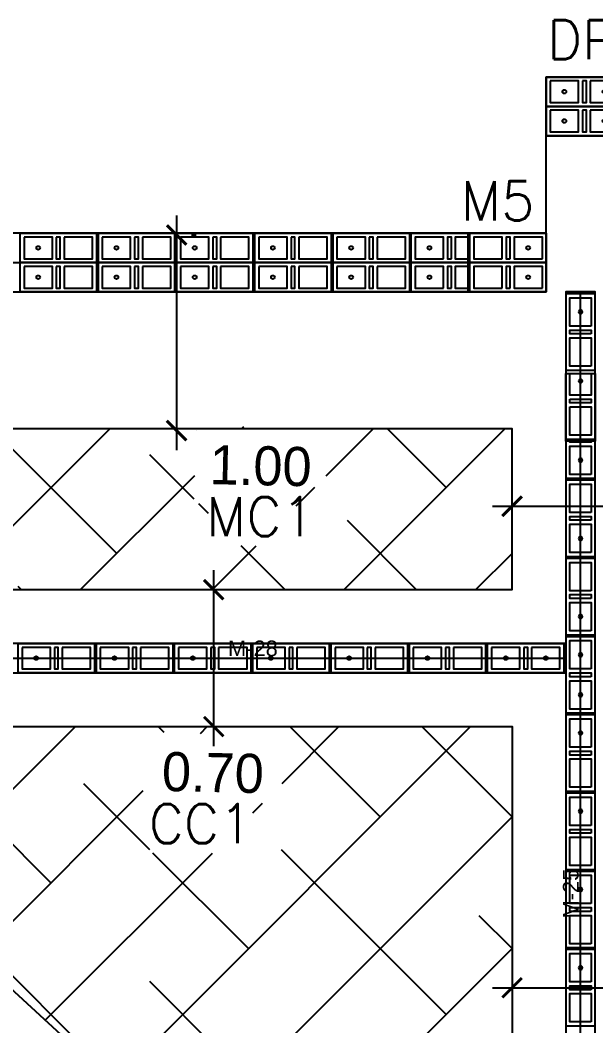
# Model space of a CAD drawing. Header units: metres. Extents: x -33.7 to 12.8, y -17.6 to 9.1.
# Drawn here: x -14.3 to -11.36, y 3.98 to 9.13 of the extents above; entities that cross this region are included whole.
import ezdxf
from ezdxf.enums import TextEntityAlignment as Align
from ezdxf.xclip import XClip

# ---------------------------------------------------------------- set-up
doc = ezdxf.new("R2010")
doc.units = ezdxf.units.M
doc.header["$XCLIPFRAME"] = 2
for name, color, linetype in [('00', 8, 'Continuous'), ('COTAS', 1, 'Continuous'), ('CUANT-MURO CONTENCION-MURO MC1 BLOCK 0.30', 1, 'Continuous'), ('CUANT-MUROS-BLOCK 0.15 CARGA', 5, 'Continuous'), ('S-cotas 001', 1, 'Continuous')]:
    doc.layers.add(name, color=color, linetype=linetype)
doc.styles.add('ROMANS', font='romans')
doc.styles.add('ROTULOS', font='GOTHIC.TTF')
doc.styles.get("Standard").update_dxf_attribs({"font": 'arial.ttf'})
doc.dimstyles.new('DIM_100_2', dxfattribs={"dimtxt": 0.2, "dimasz": 0.1, "dimexe": 0.1, "dimexo": 0.1, "dimgap": 0.15, "dimtad": 1, "dimtxsty": 'ROTULOS', "dimblk": 'ARCHTICK', "dimcen": 0.1, "dimdle": 0.1, "dimclrd": 256, "dimclre": 256, "dimclrt": 1, "dimaunit": 1, "dimadec": 3, "dimazin": 3, "dimtfac": 1, "dimtix": 1, "dimtmove": 2, "dimatfit": 0, "dimldrblk": 'FLECHA', "dimfxl": 0.25, "dimtvp": 1, "dimlwd": -1, "dimlwe": -1})

# ---------------------------------------------------------------- blocks, each defined once
blk = doc.blocks.new('*U186')
for points in [[(-0.075, 0.4), (0.075, 0.4), (0.075, 0.01), (-0.075, 0.01)], [(0.055, 0.38), (-0.055, 0.38), (-0.055, 0.235), (0.055, 0.235)], [(0.055, 0.215), (-0.055, 0.215), (-0.055, 0.195), (0.055, 0.195)], [(0.055, 0.175), (-0.055, 0.175), (-0.055, 0.03), (0.055, 0.03)]]:
    blk.add_lwpolyline(points, close=True)
at = {"color": 251}
blk.add_lwpolyline([(-0.075, 0), (0.075, 0)], dxfattribs=at)
at = {"color": 3}
blk.add_circle((0, 0.3075), 0.00953, dxfattribs=at)
blk = doc.blocks.new('*U187')
for points in [[(-0.075, 0.4), (0.075, 0.4), (0.075, 0.01), (-0.075, 0.01)], [(0.055, 0.38), (-0.055, 0.38), (-0.055, 0.235), (0.055, 0.235)], [(0.055, 0.215), (-0.055, 0.215), (-0.055, 0.195), (0.055, 0.195)], [(0.055, 0.175), (-0.055, 0.175), (-0.055, 0.03), (0.055, 0.03)]]:
    blk.add_lwpolyline(points, close=True)
at = {"color": 251}
blk.add_lwpolyline([(-0.075, 0), (0.075, 0)], dxfattribs=at)
at = {"color": 3}
blk.add_circle((0, 0.3075), 0.00953, dxfattribs=at)
blk = doc.blocks.new('*U188')
for points in [[(-0.075, 0.4), (0.075, 0.4), (0.075, 0.01), (-0.075, 0.01)], [(0.055, 0.38), (-0.055, 0.38), (-0.055, 0.235), (0.055, 0.235)], [(0.055, 0.215), (-0.055, 0.215), (-0.055, 0.195), (0.055, 0.195)], [(0.055, 0.175), (-0.055, 0.175), (-0.055, 0.03), (0.055, 0.03)]]:
    blk.add_lwpolyline(points, close=True)
at = {"color": 251}
blk.add_lwpolyline([(-0.075, 0), (0.075, 0)], dxfattribs=at)
at = {"color": 3}
blk.add_circle((0, 0.3075), 0.00953, dxfattribs=at)
blk = doc.blocks.new('*U189')
for points in [[(-0.075, 0.4), (0.075, 0.4), (0.075, 0.01), (-0.075, 0.01)], [(0.055, 0.38), (-0.055, 0.38), (-0.055, 0.235), (0.055, 0.235)], [(0.055, 0.215), (-0.055, 0.215), (-0.055, 0.195), (0.055, 0.195)], [(0.055, 0.175), (-0.055, 0.175), (-0.055, 0.03), (0.055, 0.03)]]:
    blk.add_lwpolyline(points, close=True)
at = {"color": 251}
blk.add_lwpolyline([(-0.075, 0), (0.075, 0)], dxfattribs=at)
at = {"color": 3}
blk.add_circle((0, 0.3075), 0.00953, dxfattribs=at)
blk = doc.blocks.new('*U190')
for points in [[(-0.075, 0.4), (0.075, 0.4), (0.075, 0.01), (-0.075, 0.01)], [(0.055, 0.38), (-0.055, 0.38), (-0.055, 0.235), (0.055, 0.235)], [(0.055, 0.215), (-0.055, 0.215), (-0.055, 0.195), (0.055, 0.195)], [(0.055, 0.175), (-0.055, 0.175), (-0.055, 0.03), (0.055, 0.03)]]:
    blk.add_lwpolyline(points, close=True)
at = {"color": 251}
blk.add_lwpolyline([(-0.075, 0), (0.075, 0)], dxfattribs=at)
at = {"color": 3}
blk.add_circle((0, 0.3075), 0.00953, dxfattribs=at)
blk = doc.blocks.new('*U201')
for points in [[(-0.075, 0.4), (0.075, 0.4), (0.075, 0.01), (-0.075, 0.01)], [(0.055, 0.38), (-0.055, 0.38), (-0.055, 0.235), (0.055, 0.235)], [(0.055, 0.215), (-0.055, 0.215), (-0.055, 0.195), (0.055, 0.195)], [(0.055, 0.175), (-0.055, 0.175), (-0.055, 0.03), (0.055, 0.03)]]:
    blk.add_lwpolyline(points, close=True)
at = {"color": 251}
blk.add_lwpolyline([(-0.075, 0), (0.075, 0)], dxfattribs=at)
at = {"color": 3}
blk.add_circle((0, 0.3075), 0.00953, dxfattribs=at)
blk = doc.blocks.new('*U202')
for points in [[(-0.075, 0.4), (0.075, 0.4), (0.075, 0.01), (-0.075, 0.01)], [(0.055, 0.38), (-0.055, 0.38), (-0.055, 0.235), (0.055, 0.235)], [(0.055, 0.215), (-0.055, 0.215), (-0.055, 0.195), (0.055, 0.195)], [(0.055, 0.175), (-0.055, 0.175), (-0.055, 0.03), (0.055, 0.03)]]:
    blk.add_lwpolyline(points, close=True)
at = {"color": 251}
blk.add_lwpolyline([(-0.075, 0), (0.075, 0)], dxfattribs=at)
at = {"color": 3}
for centre in [(0, 0.3075), (0, 0.1025)]:
    blk.add_circle(centre, 0.00953, dxfattribs=at)
blk = doc.blocks.new('*U203')
for points in [[(-0.075, 0.4), (0.075, 0.4), (0.075, 0.01), (-0.075, 0.01)], [(0.055, 0.38), (-0.055, 0.38), (-0.055, 0.235), (0.055, 0.235)], [(0.055, 0.215), (-0.055, 0.215), (-0.055, 0.195), (0.055, 0.195)], [(0.055, 0.175), (-0.055, 0.175), (-0.055, 0.03), (0.055, 0.03)]]:
    blk.add_lwpolyline(points, close=True)
at = {"color": 251}
blk.add_lwpolyline([(-0.075, 0), (0.075, 0)], dxfattribs=at)
at = {"color": 3}
for centre in [(0, 0.3075), (0, 0.1025)]:
    blk.add_circle(centre, 0.00953, dxfattribs=at)
blk = doc.blocks.new('*U276')
for points in [[(-0.075, 0.4), (0.075, 0.4), (0.075, 0.01), (-0.075, 0.01)], [(0.055, 0.38), (-0.055, 0.38), (-0.055, 0.235), (0.055, 0.235)], [(0.055, 0.215), (-0.055, 0.215), (-0.055, 0.195), (0.055, 0.195)], [(0.055, 0.175), (-0.055, 0.175), (-0.055, 0.03), (0.055, 0.03)]]:
    blk.add_lwpolyline(points, close=True)
at = {"color": 251}
blk.add_lwpolyline([(-0.075, 0), (0.075, 0)], dxfattribs=at)
at = {"color": 3}
blk.add_circle((0, 0.1025), 0.00953, dxfattribs=at)
blk = doc.blocks.new('*U277')
for points in [[(-0.075, 0.4), (0.075, 0.4), (0.075, 0.01), (-0.075, 0.01)], [(0.055, 0.38), (-0.055, 0.38), (-0.055, 0.235), (0.055, 0.235)], [(0.055, 0.215), (-0.055, 0.215), (-0.055, 0.195), (0.055, 0.195)], [(0.055, 0.175), (-0.055, 0.175), (-0.055, 0.03), (0.055, 0.03)]]:
    blk.add_lwpolyline(points, close=True)
at = {"color": 251}
blk.add_lwpolyline([(-0.075, 0), (0.075, 0)], dxfattribs=at)
at = {"color": 3}
blk.add_circle((0, 0.1025), 0.00953, dxfattribs=at)
blk = doc.blocks.new('*U284')
for points in [[(-0.075, 0.4), (0.075, 0.4), (0.075, 0.01), (-0.075, 0.01)], [(0.055, 0.38), (-0.055, 0.38), (-0.055, 0.235), (0.055, 0.235)], [(0.055, 0.215), (-0.055, 0.215), (-0.055, 0.195), (0.055, 0.195)], [(0.055, 0.175), (-0.055, 0.175), (-0.055, 0.03), (0.055, 0.03)]]:
    blk.add_lwpolyline(points, close=True)
at = {"color": 251}
blk.add_lwpolyline([(-0.075, 0), (0.075, 0)], dxfattribs=at)
at = {"color": 3}
blk.add_circle((0, 0.1025), 0.00953, dxfattribs=at)
blk = doc.blocks.new('*U285')
for points in [[(-0.075, 0.4), (0.075, 0.4), (0.075, 0.01), (-0.075, 0.01)], [(0.055, 0.38), (-0.055, 0.38), (-0.055, 0.235), (0.055, 0.235)], [(0.055, 0.215), (-0.055, 0.215), (-0.055, 0.195), (0.055, 0.195)], [(0.055, 0.175), (-0.055, 0.175), (-0.055, 0.03), (0.055, 0.03)]]:
    blk.add_lwpolyline(points, close=True)
at = {"color": 251}
blk.add_lwpolyline([(-0.075, 0), (0.075, 0)], dxfattribs=at)
at = {"color": 3}
blk.add_circle((0, 0.1025), 0.00953, dxfattribs=at)
blk = doc.blocks.new('*U286')
for points in [[(-0.075, 0.4), (0.075, 0.4), (0.075, 0.01), (-0.075, 0.01)], [(0.055, 0.38), (-0.055, 0.38), (-0.055, 0.235), (0.055, 0.235)], [(0.055, 0.215), (-0.055, 0.215), (-0.055, 0.195), (0.055, 0.195)], [(0.055, 0.175), (-0.055, 0.175), (-0.055, 0.03), (0.055, 0.03)]]:
    blk.add_lwpolyline(points, close=True)
at = {"color": 251}
blk.add_lwpolyline([(-0.075, 0), (0.075, 0)], dxfattribs=at)
at = {"color": 3}
blk.add_circle((0, 0.1025), 0.00953, dxfattribs=at)
blk = doc.blocks.new('*U287')
for points in [[(-0.075, 0.4), (0.075, 0.4), (0.075, 0.01), (-0.075, 0.01)], [(0.055, 0.38), (-0.055, 0.38), (-0.055, 0.235), (0.055, 0.235)], [(0.055, 0.215), (-0.055, 0.215), (-0.055, 0.195), (0.055, 0.195)], [(0.055, 0.175), (-0.055, 0.175), (-0.055, 0.03), (0.055, 0.03)]]:
    blk.add_lwpolyline(points, close=True)
at = {"color": 251}
blk.add_lwpolyline([(-0.075, 0), (0.075, 0)], dxfattribs=at)
at = {"color": 3}
blk.add_circle((0, 0.1025), 0.00953, dxfattribs=at)
blk = doc.blocks.new('*U288')
for points in [[(-0.075, 0.4), (0.075, 0.4), (0.075, 0.01), (-0.075, 0.01)], [(0.055, 0.38), (-0.055, 0.38), (-0.055, 0.235), (0.055, 0.235)], [(0.055, 0.215), (-0.055, 0.215), (-0.055, 0.195), (0.055, 0.195)], [(0.055, 0.175), (-0.055, 0.175), (-0.055, 0.03), (0.055, 0.03)]]:
    blk.add_lwpolyline(points, close=True)
at = {"color": 251}
blk.add_lwpolyline([(-0.075, 0), (0.075, 0)], dxfattribs=at)
at = {"color": 3}
for centre in [(0, 0.3075), (0, 0.1025)]:
    blk.add_circle(centre, 0.00953, dxfattribs=at)
blk = doc.blocks.new('*U289')
for points in [[(-0.075, 0.4), (0.075, 0.4), (0.075, 0.01), (-0.075, 0.01)], [(0.055, 0.38), (-0.055, 0.38), (-0.055, 0.235), (0.055, 0.235)], [(0.055, 0.215), (-0.055, 0.215), (-0.055, 0.195), (0.055, 0.195)], [(0.055, 0.175), (-0.055, 0.175), (-0.055, 0.03), (0.055, 0.03)]]:
    blk.add_lwpolyline(points, close=True)
at = {"color": 251}
blk.add_lwpolyline([(-0.075, 0), (0.075, 0)], dxfattribs=at)
at = {"color": 3}
blk.add_circle((0, 0.3075), 0.00953, dxfattribs=at)
blk = doc.blocks.new('*U290')
for points in [[(-0.075, 0.4), (0.075, 0.4), (0.075, 0.01), (-0.075, 0.01)], [(0.055, 0.38), (-0.055, 0.38), (-0.055, 0.235), (0.055, 0.235)], [(0.055, 0.215), (-0.055, 0.215), (-0.055, 0.195), (0.055, 0.195)], [(0.055, 0.175), (-0.055, 0.175), (-0.055, 0.03), (0.055, 0.03)]]:
    blk.add_lwpolyline(points, close=True)
at = {"color": 251}
blk.add_lwpolyline([(-0.075, 0), (0.075, 0)], dxfattribs=at)
at = {"color": 3}
blk.add_circle((0, 0.3075), 0.00953, dxfattribs=at)
blk = doc.blocks.new('*U291')
for points in [[(-0.075, 0.4), (0.075, 0.4), (0.075, 0.21), (-0.075, 0.21)], [(0.055, 0.38), (-0.055, 0.38), (-0.055, 0.235), (0.055, 0.235)]]:
    blk.add_lwpolyline(points, close=True)
blk.add_lwpolyline([(0.055, 0.21), (0.055, 0.215), (-0.055, 0.215), (-0.055, 0.21)])
at = {"color": 251}
blk.add_lwpolyline([(-0.075, 0.2), (0.075, 0.2)], dxfattribs=at)
at = {"color": 3}
blk.add_circle((0, 0.3075), 0.00953, dxfattribs=at)
blk = doc.blocks.new('*U292')
for points in [[(-0.075, 0.4), (0.075, 0.4), (0.075, 0.01), (-0.075, 0.01)], [(0.055, 0.38), (-0.055, 0.38), (-0.055, 0.235), (0.055, 0.235)], [(0.055, 0.215), (-0.055, 0.215), (-0.055, 0.195), (0.055, 0.195)], [(0.055, 0.175), (-0.055, 0.175), (-0.055, 0.03), (0.055, 0.03)]]:
    blk.add_lwpolyline(points, close=True)
at = {"color": 251}
blk.add_lwpolyline([(-0.075, 0), (0.075, 0)], dxfattribs=at)
at = {"color": 3}
blk.add_circle((0, 0.1025), 0.00953, dxfattribs=at)
blk = doc.blocks.new('*U293')
for points in [[(-0.075, 0.4), (0.075, 0.4), (0.075, 0.01), (-0.075, 0.01)], [(0.055, 0.38), (-0.055, 0.38), (-0.055, 0.235), (0.055, 0.235)], [(0.055, 0.215), (-0.055, 0.215), (-0.055, 0.195), (0.055, 0.195)], [(0.055, 0.175), (-0.055, 0.175), (-0.055, 0.03), (0.055, 0.03)]]:
    blk.add_lwpolyline(points, close=True)
at = {"color": 3}
blk.add_circle((0, 0.3075), 0.00953, dxfattribs=at)
blk = doc.blocks.new('*U294')
for points in [[(-0.075, 0.4), (0.075, 0.4), (0.075, 0.01), (-0.075, 0.01)], [(0.055, 0.38), (-0.055, 0.38), (-0.055, 0.235), (0.055, 0.235)], [(0.055, 0.215), (-0.055, 0.215), (-0.055, 0.195), (0.055, 0.195)], [(0.055, 0.175), (-0.055, 0.175), (-0.055, 0.03), (0.055, 0.03)]]:
    blk.add_lwpolyline(points, close=True)
at = {"color": 251}
blk.add_lwpolyline([(-0.075, 0), (0.075, 0)], dxfattribs=at)
at = {"color": 3}
for centre in [(0, 0.3075), (0, 0.1025)]:
    blk.add_circle(centre, 0.00953, dxfattribs=at)
blk = doc.blocks.new('*U295')
for points in [[(-0.075, 0.4), (0.075, 0.4), (0.075, 0.01), (-0.075, 0.01)], [(0.055, 0.38), (-0.055, 0.38), (-0.055, 0.235), (0.055, 0.235)], [(0.055, 0.215), (-0.055, 0.215), (-0.055, 0.195), (0.055, 0.195)], [(0.055, 0.175), (-0.055, 0.175), (-0.055, 0.03), (0.055, 0.03)]]:
    blk.add_lwpolyline(points, close=True)
at = {"color": 251}
blk.add_lwpolyline([(-0.075, 0), (0.075, 0)], dxfattribs=at)
at = {"color": 3}
blk.add_circle((0, 0.3075), 0.00953, dxfattribs=at)
blk = doc.blocks.new('*U296')
for points in [[(-0.075, 0.4), (0.075, 0.4), (0.075, 0.01), (-0.075, 0.01)], [(0.055, 0.38), (-0.055, 0.38), (-0.055, 0.235), (0.055, 0.235)], [(0.055, 0.215), (-0.055, 0.215), (-0.055, 0.195), (0.055, 0.195)], [(0.055, 0.175), (-0.055, 0.175), (-0.055, 0.03), (0.055, 0.03)]]:
    blk.add_lwpolyline(points, close=True)
at = {"color": 251}
blk.add_lwpolyline([(-0.075, 0), (0.075, 0)], dxfattribs=at)
at = {"color": 3}
blk.add_circle((0, 0.3075), 0.00953, dxfattribs=at)
blk = doc.blocks.new('*U297')
for points in [[(-0.075, 0.4), (0.075, 0.4), (0.075, 0.01), (-0.075, 0.01)], [(0.055, 0.38), (-0.055, 0.38), (-0.055, 0.235), (0.055, 0.235)], [(0.055, 0.215), (-0.055, 0.215), (-0.055, 0.195), (0.055, 0.195)], [(0.055, 0.175), (-0.055, 0.175), (-0.055, 0.03), (0.055, 0.03)]]:
    blk.add_lwpolyline(points, close=True)
at = {"color": 251}
blk.add_lwpolyline([(-0.075, 0), (0.075, 0)], dxfattribs=at)
at = {"color": 3}
blk.add_circle((0, 0.3075), 0.00953, dxfattribs=at)
blk = doc.blocks.new('*U298')
for points in [[(-0.075, 0.4), (0.075, 0.4), (0.075, 0.01), (-0.075, 0.01)], [(0.055, 0.38), (-0.055, 0.38), (-0.055, 0.235), (0.055, 0.235)], [(0.055, 0.215), (-0.055, 0.215), (-0.055, 0.195), (0.055, 0.195)], [(0.055, 0.175), (-0.055, 0.175), (-0.055, 0.03), (0.055, 0.03)]]:
    blk.add_lwpolyline(points, close=True)
at = {"color": 251}
blk.add_lwpolyline([(-0.075, 0), (0.075, 0)], dxfattribs=at)
at = {"color": 3}
blk.add_circle((0, 0.3075), 0.00953, dxfattribs=at)
blk = doc.blocks.new('*U299')
for points in [[(-0.075, 0.4), (0.075, 0.4), (0.075, 0.01), (-0.075, 0.01)], [(0.055, 0.38), (-0.055, 0.38), (-0.055, 0.235), (0.055, 0.235)], [(0.055, 0.215), (-0.055, 0.215), (-0.055, 0.195), (0.055, 0.195)], [(0.055, 0.175), (-0.055, 0.175), (-0.055, 0.03), (0.055, 0.03)]]:
    blk.add_lwpolyline(points, close=True)
at = {"color": 251}
blk.add_lwpolyline([(-0.075, 0), (0.075, 0)], dxfattribs=at)
at = {"color": 3}
blk.add_circle((0, 0.3075), 0.00953, dxfattribs=at)
blk = doc.blocks.new('*U300')
for points in [[(-0.075, 0.4), (0.075, 0.4), (0.075, 0.01), (-0.075, 0.01)], [(0.055, 0.38), (-0.055, 0.38), (-0.055, 0.235), (0.055, 0.235)], [(0.055, 0.215), (-0.055, 0.215), (-0.055, 0.195), (0.055, 0.195)], [(0.055, 0.175), (-0.055, 0.175), (-0.055, 0.03), (0.055, 0.03)]]:
    blk.add_lwpolyline(points, close=True)
at = {"color": 251}
blk.add_lwpolyline([(-0.075, 0), (0.075, 0)], dxfattribs=at)
at = {"color": 3}
blk.add_circle((0, 0.3075), 0.00953, dxfattribs=at)
blk = doc.blocks.new('_ArchTick')
at = {"color": 0, "linetype": 'ByBlock', "lineweight": -2, "const_width": 0.15}
blk.add_lwpolyline([(-0.5, -0.5), (0.5, 0.5)], dxfattribs=at)
blk = doc.blocks.new('*D412')
at = {"layer": 'COTAS', "transparency": 16777216}
for p, q in [((-11.886, 4.1783), (-10.986, 4.1783)), ((-11.786, 4.0783), (-11.786, 4.0783)), ((-11.086, 4.0783), (-11.086, 4.0783))]:
    blk.add_line(p, q, dxfattribs=at)
at = {"layer": 'Defpoints', "color": 0, "transparency": 16777216}
for p in [(-11.786, 4.1783), (-11.086, 4.1783), (-11.086, 4.1783)]:
    blk.add_point(p, dxfattribs=at)
at = {"layer": 'COTAS', "linetype": 'ByBlock', "transparency": 16777216, "xscale": 0.1, "yscale": 0.1, "zscale": 0.1, "rotation": 180}
blk.add_blockref('_ArchTick', (-11.786, 4.1783), dxfattribs=at)
at = {"layer": 'COTAS', "linetype": 'ByBlock', "transparency": 16777216, "xscale": 0.1, "yscale": 0.1, "zscale": 0.1}
blk.add_blockref('_ArchTick', (-11.086, 4.1783), dxfattribs=at)
at = {"layer": 'COTAS', "color": 1, "transparency": 16777216, "insert": (-10.5325, 4.3734), "char_height": 0.2, "attachment_point": 5, "style": 'ROTULOS'}
blk.add_mtext('\\A1;0.70', dxfattribs=at)
blk = doc.blocks.new('FLECHA')
h = blk.add_hatch(color=256)
edge = h.paths.add_edge_path()
edge.add_line((-0.76, -0.716), (-0.346, 0))
edge.add_line((-0.346, 0), (-0.76, 0.716))
edge.add_arc((-0.63, 0.791), 0.15, 30, 210, ccw=False)
edge.add_line((-0.5, 0.866), (0, 0))
edge.add_line((0, 0), (-0.5, -0.866))
edge.add_arc((-0.63, -0.791), 0.15, 150, 330, ccw=False)
blk.add_line((-0.346, 0), (-1.83, 0))
blk.add_lwpolyline([(-0.76, -0.716), (-0.346, 0), (-0.76, 0.716, -1), (-0.5, 0.866), (0, 0), (-0.5, -0.866, -1)], format="xyb", close=True)
blk = doc.blocks.new('*D413')
at = {"layer": 'Defpoints', "color": 0, "transparency": 16777216}
for p in [(-13.3115, 6.2139), (-13.3115, 5.5139), (-13.3115, 5.5139)]:
    blk.add_point(p, dxfattribs=at)
at = {"layer": 'S-cotas 001', "transparency": 16777216}
for p, q in [((-13.3115, 6.3139), (-13.3115, 5.4139)), ((-13.2115, 6.2139), (-13.2115, 6.2139)), ((-13.2115, 5.5139), (-13.2115, 5.5139))]:
    blk.add_line(p, q, dxfattribs=at)
at = {"layer": 'S-cotas 001', "linetype": 'ByBlock', "transparency": 16777216, "xscale": 0.1, "yscale": 0.1, "zscale": 0.1}
for p, rotation in [((-13.3115, 6.2139), 90), ((-13.3115, 5.5139), 270)]:
    blk.add_blockref('_ArchTick', p, dxfattribs=dict(at, rotation=rotation))
at = {"layer": 'S-cotas 001', "color": 1, "transparency": 16777216, "insert": (-13.3154, 5.2775), "char_height": 0.2, "attachment_point": 5, "rotation": 358.7095, "style": 'ROTULOS'}
blk.add_mtext('\\A1;0.70', dxfattribs=at)
blk = doc.blocks.new('*D423')
at = {"layer": 'Defpoints', "color": 0, "transparency": 16777216}
for p in [(-13.525, 8.0275), (-13.501, 7.0275), (-13.501, 7.0275)]:
    blk.add_point(p, dxfattribs=at)
at = {"layer": 'S-cotas 001', "transparency": 16777216}
for p, q in [((-13.501, 8.1275), (-13.501, 6.9275)), ((-13.425, 8.0275), (-13.401, 8.0275)), ((-13.401, 7.0275), (-13.401, 7.0275))]:
    blk.add_line(p, q, dxfattribs=at)
at = {"layer": 'S-cotas 001', "linetype": 'ByBlock', "transparency": 16777216, "xscale": 0.1, "yscale": 0.1, "zscale": 0.1}
for p, rotation in [((-13.501, 8.0275), 90), ((-13.501, 7.0275), 270)]:
    blk.add_blockref('_ArchTick', p, dxfattribs=dict(at, rotation=rotation))
at = {"layer": 'S-cotas 001', "color": 1, "transparency": 16777216, "insert": (-13.0709, 6.8465), "char_height": 0.2, "attachment_point": 5, "rotation": 358.7095, "style": 'ROTULOS'}
blk.add_mtext('\\A1;1.00', dxfattribs=at)
blk = doc.blocks.new('*D424')
at = {"layer": 'COTAS', "transparency": 16777216}
for p, q in [((-11.886, 6.6404), (-10.986, 6.6404)), ((-11.786, 6.5404), (-11.786, 6.5404)), ((-11.086, 6.5404), (-11.086, 6.5404))]:
    blk.add_line(p, q, dxfattribs=at)
at = {"layer": 'Defpoints', "color": 0, "transparency": 16777216}
for p in [(-11.786, 6.6404), (-11.086, 6.6404), (-11.086, 6.6404)]:
    blk.add_point(p, dxfattribs=at)
at = {"layer": 'COTAS', "linetype": 'ByBlock', "transparency": 16777216, "xscale": 0.1, "yscale": 0.1, "zscale": 0.1, "rotation": 180}
blk.add_blockref('_ArchTick', (-11.786, 6.6404), dxfattribs=at)
at = {"layer": 'COTAS', "linetype": 'ByBlock', "transparency": 16777216, "xscale": 0.1, "yscale": 0.1, "zscale": 0.1}
blk.add_blockref('_ArchTick', (-11.086, 6.6404), dxfattribs=at)
at = {"layer": 'COTAS', "color": 1, "transparency": 16777216, "insert": (-10.5325, 6.8355), "char_height": 0.2, "attachment_point": 5, "style": 'ROTULOS'}
blk.add_mtext('\\A1;0.70', dxfattribs=at)
blk = doc.blocks.new('MURO_MC-03')
at = {"color": 0, "linetype": 'CONTINUOUS'}
blk.add_line((0, 0), (13.5, 0), dxfattribs=at)
at = {"color": 0}
blk.add_lwpolyline([(0, -0.15), (13.5, -0.15), (13.5, 0.15), (0, 0.15)], close=True, dxfattribs=at)
at = {"color": 0, "flags": 1}
for tag in ['ESPESOR', 'ALTURA', 'VANO', 'EJE_L', 'TIPO', 'ETQ']:
    blk.add_attdef(tag, text='', height=0.08, dxfattribs=at).set_placement((6.75, 0.05), align=Align.MIDDLE_CENTER)
at = {"color": 0}
blk.add_attdef('ID', text='', height=0.08, dxfattribs=at).set_placement((6.75, 0.05), align=Align.MIDDLE_CENTER)
blk = doc.blocks.new('MURO_MC-05')
at = {"color": 0, "linetype": 'CONTINUOUS'}
blk.add_line((0, 0), (7.0935, 0), dxfattribs=at)
at = {"color": 0}
blk.add_lwpolyline([(0, -0.15), (7.0935, -0.15), (7.0935, 0.15), (0, 0.15)], close=True, dxfattribs=at)
at = {"color": 0, "flags": 1}
for tag in ['ESPESOR', 'ALTURA', 'VANO', 'EJE_L', 'TIPO', 'ETQ']:
    blk.add_attdef(tag, text='', height=0.08, dxfattribs=at).set_placement((3.5467, 0.05), align=Align.MIDDLE_CENTER)
at = {"color": 0}
blk.add_attdef('ID', text='', height=0.08, dxfattribs=at).set_placement((3.5467, 0.05), align=Align.MIDDLE_CENTER)
blk = doc.blocks.new('MURO_M-25')
at = {"color": 0, "linetype": 'CONTINUOUS'}
blk.add_line((0, 0), (6.1529, 0), dxfattribs=at)
at = {"color": 0}
blk.add_lwpolyline([(0, -0.075), (6.1529, -0.075), (6.1529, 0.075), (0, 0.075)], close=True, dxfattribs=at)
at = {"color": 0, "flags": 1}
for tag in ['ESPESOR', 'ALTURA', 'VANO', 'EJE_L', 'TIPO', 'ETQ']:
    blk.add_attdef(tag, text='', height=0.08, dxfattribs=at).set_placement((3.0764, 0.05), align=Align.MIDDLE_CENTER)
at = {"color": 0}
blk.add_attdef('ID', text='', height=0.08, dxfattribs=at).set_placement((3.0764, 0.05), align=Align.MIDDLE_CENTER)
blk = doc.blocks.new('MURO_M-28')
at = {"color": 0, "linetype": 'CONTINUOUS'}
blk.add_line((0, 0), (3.2, 0), dxfattribs=at)
at = {"color": 0}
blk.add_lwpolyline([(0, -0.075), (3.2, -0.075), (3.2, 0.075), (0, 0.075)], close=True, dxfattribs=at)
at = {"color": 0, "flags": 1}
for tag in ['ESPESOR', 'ALTURA', 'VANO', 'EJE_L', 'TIPO', 'ETQ']:
    blk.add_attdef(tag, text='', height=0.08, dxfattribs=at).set_placement((1.6, 0.05), align=Align.MIDDLE_CENTER)
at = {"color": 0}
blk.add_attdef('ID', text='', height=0.08, dxfattribs=at).set_placement((1.6, 0.05), align=Align.MIDDLE_CENTER)

msp = doc.modelspace()

# ---------------------------------------------------------------- hatches: boundary and pattern name
at = {"layer": '00'}
h = msp.add_hatch(dxfattribs=at)
h.set_pattern_fill('ANSI38', color=256, scale=0.15)
h.paths.add_polyline_path([(-4.6593, 0.8334), (-8.386, 0.8334), (-8.386, -0.2387), (-4.6593, -0.2387)])
h.paths.add_polyline_path([(-5.3507, 0.0369), (-4.7173, 0.0369), (-4.7173, -0.2631), (-5.3507, -0.2631)])
h.paths.add_polyline_path([(-8.1834, 0.8535), (-7.731, 0.8535), (-7.731, 0.5535), (-8.1834, 0.5535)])
h.paths.add_polyline_path([(-9.586, 0.8334), (-9.586, -0.2387), (-8.386, -0.2387), (-8.386, 0.8334)])
h.paths.add_polyline_path([(-8.386, 6.3702), (-8.386, 1.5334), (-4.6593, 1.5334), (-4.6593, 3.3291), (-2.586, 3.3291), (-2.586, 6.3702)])
h.paths.add_polyline_path([(-11.086, 6.3702), (-11.086, 2.9834), (-9.586, 2.9834), (-9.586, 1.5334), (-8.386, 1.5334), (-8.386, 6.3702)])
h.paths.add_polyline_path([(-9.5393, 1.8241), (-8.9155, 1.8241), (-8.9155, 1.5241), (-9.5393, 1.5241)])
h.paths.add_polyline_path([(-8.386, 6.3702), (-8.386, 7.7363), (-8.8848, 7.7363), (-9.2848, 7.7363), (-9.6848, 7.7363), (-10.0848, 7.7363), (-10.4848, 7.7363), (-10.611, 7.7363), (-10.8848, 7.7362), (-11.086, 7.7362), (-11.086, 6.3702)])
h.paths.add_polyline_path([(-3.182, 7.8863), (-3.182, 7.8663), (-3.182, 7.8364), (-3.182, 7.7563), (-3.182, 7.7363), (-3.372, 7.7363), (-3.372, 7.8364), (-3.7597, 7.8364), (-3.7597, 7.7363), (-3.986, 7.7363), (-3.986, 6.7363), (-4.686, 6.7363), (-4.686, 7.7363), (-4.9222, 7.7363), (-5.1122, 7.7363), (-5.3598, 7.7363), (-5.7598, 7.7363), (-6.1598, 7.7363), (-6.5598, 7.7363), (-6.9598, 7.7363), (-7.3598, 7.7363), (-7.586, 7.7362), (-7.586, 6.7363), (-8.286, 6.7363), (-8.286, 7.7363), (-8.386, 7.7363), (-8.386, 6.3702), (-2.586, 6.3702), (-2.586, 6.7363), (-2.936, 6.7363), (-2.936, 7.7363), (-3.172, 7.7363), (-3.172, 7.8364), (-3.172, 7.8863)], is_closed=False)
h.paths.add_polyline_path([(-2.586, 3.3291), (1.439, 3.3291), (1.439, 4.9451), (-2.011, 4.9451), (-2.011, 6.3702), (-2.586, 6.3702)])
h.paths.add_polyline_path([(-2.011, 7.7363), (-2.236, 7.7363), (-2.236, 6.7363), (-2.586, 6.7363), (-2.586, 6.3702), (-2.011, 6.3702)])
h.paths.add_polyline_path([(4.6574, 4.9302), (3.9462, 5.2268), (4.0571, 5.4926), (2.139, 6.2926), (2.139, 1.5084), (3.2303, 1.5084)])
h.paths.add_polyline_path([(10.1144, 2.8169), (9.7724, 2.9595), (9.9071, 3.2826), (6.4461, 4.726), (6.2536, 4.2645), (5.3035, 4.6608), (3.9158, 1.3334), (9.4957, 1.3334), (9.7777, 2.0095)])
h.paths.add_polyline_path([(8.7205, 1.6505), (9.3407, 1.3935), (9.1876, 1.024), (8.5673, 1.281)])
h.paths.add_polyline_path([(9.4957, 1.3334), (3.9158, 1.3334), (3.6968, 0.8084), (2.139, 0.8084), (2.139, -2.6637), (7.8287, -2.6637)])
h.paths.add_polyline_path([(7.0302, -2.4025), (7.6504, -2.6595), (7.4973, -3.029), (6.877, -2.772)])
h.paths.add_polyline_path([(8.6568, 1.3446), (9.1961, 1.0926), (9.0691, 0.8208), (8.5298, 1.0728)])
h.paths.add_polyline_path([(7.453, -3.5646), (7.8287, -2.6637), (2.139, -2.6637), (2.139, -3.1747), (3.0741, -3.5646)])
h.paths.add_polyline_path([(3.0741, -3.5646), (6.4622, -4.9777), (6.5969, -4.6546), (6.9389, -4.7973), (7.453, -3.5646)])
h.paths.add_polyline_path([(-5.3882, -2.6637), (-5.3882, -0.9387), (-8.0538, -0.9387), (-8.0538, -2.6637)])
h.paths.add_polyline_path([(-6.0368, -2.5157), (-5.5845, -2.5157), (-5.5845, -2.8157), (-6.0368, -2.8157)])
h.paths.add_polyline_path([(-11.386, -3.8953), (-11.386, -2.6637), (-11.386, -0.3166), (-12.886, -0.3166), (-12.886, 0.5401), (-15.8572, -0.7944), (-17.5814, -3.3881), (-14.0719, -5.7717), (-13.5557, -4.9952), (-12.557, -5.6591)])
h.paths.add_polyline_path([(-15.8572, -0.7944), (-17.6054, -1.5796), (-17.4593, -1.6767), (-18.2811, -2.9129), (-17.5814, -3.3881)])
h.paths.add_polyline_path([(-12.886, 1.3334), (-12.886, 2.4194), (-15.3829, 4.7202), (-17.9279, 4.7202), (-20.7334, 0.4997), (-17.9006, -1.3833), (-15.5456, -0.3256), (-14.4428, 1.3334)])
h.paths.add_polyline_path([(-11.786, 2.9834), (-12.886, 2.9834), (-12.886, 2.8274), (-15.36, 5.107), (-15.36, 5.5139), (-11.786, 5.5139), (-11.786, 2.9834)])
h.paths.add_polyline_path([(-23.2556, 0.1331), (-23.1743, 0.079), (-22.2323, 1.4961), (-20.9832, 0.6658), (-18.2881, 4.7202), (-18.66, 4.7202), (-18.66, 7.0363)])
h.paths.add_polyline_path([(-15.36, 7.0363), (-15.36, 6.3702), (-11.786, 6.3702), (-11.786, 7.0363)])
h.paths.add_polyline_path([(-14.9493, 6.5059), (-14.4969, 6.5059), (-14.4969, 6.2059), (-14.9493, 6.2059)])
h.paths.add_polyline_path([(-13.402, 7.054), (-12.7307, 7.0389), (-12.7397, 6.639), (-13.411, 6.6541)])
h.paths.add_polyline_path([(-11.736, 6.2139), (-11.736, 6.3702), (-15.36, 6.3702), (-15.36, 6.2139)])
h.paths.add_polyline_path([(-22.706, -7.3169), (-22.4748, -6.3262), (-20.6318, -6.7465), (-19.9949, -3.9537), (-22.5603, -2.2485), (-24.2496, -4.7898), (-23.3334, -5.3988), (-24.0254, -6.4398)])
h.paths.add_polyline_path([(-25.7636, -7.053), (-25.6242, -7.0875), (-25.9129, -8.2523), (-23.5743, -8.8319), (-23.4877, -8.4824), (-23.4397, -8.2471), (-23.8182, -8.1533), (-24.2016, -8.0582), (-24.5899, -7.962), (-24.9781, -7.8658), (-25.3664, -7.7696), (-25.7449, -7.6757), (-25.7088, -7.5301), (-25.3206, -7.6264), (-24.9323, -7.7226), (-24.5441, -7.8188), (-24.1558, -7.9151), (-23.7821, -8.0077), (-23.3939, -8.1039), (-23.2483, -8.14), (-23.3445, -8.5282), (-23.4287, -8.868), (-23.0877, -8.9525), (-22.706, -7.3169), (-24.0254, -6.4398), (-24.7173, -7.4808), (-25.6392, -6.868)])
h.paths.add_polyline_path([(-19.3284, -9.3819), (-18.7609, -9.7591), (-16.3508, -6.1334), (-13.937, -7.7379), (-13.7738, -7.492), (-14.7736, -6.8274), (-14.238, -6.0216), (-17.7475, -3.638), (-19.9216, -6.9085), (-18.797, -7.165)])
h.paths.add_polyline_path([(-19.7546, -10.8089), (-19.5492, -10.945), (-18.927, -10.009), (-19.4029, -9.6926), (-19.6751, -10.8286)])
h.paths.add_polyline_path([(-18.6973, -16.0499), (-18.2664, -14.311), (-20.7079, -12.6881), (-19.7152, -11.1948), (-20.6224, -10.5938), (-20.8884, -10.5278), (-21.2767, -10.4316), (-21.6649, -10.3354), (-22.0532, -10.2391), (-22.124, -10.2216), (-24.9656, -14.4963)])
h.paths.add_polyline_path([(-24.9656, -14.4963), (-22.124, -10.2216), (-22.4414, -10.1429), (-22.8297, -10.0467), (-23.218, -9.9505), (-23.6062, -9.8542), (-23.9945, -9.758), (-24.3827, -9.6618), (-24.771, -9.5655), (-25.1592, -9.4693), (-25.5475, -9.3731), (-25.9357, -9.2769), (-26.1534, -9.2229), (-26.324, -9.1806), (-26.7122, -9.0844), (-27.1005, -8.9882), (-27.2036, -8.9626), (-30.0452, -13.2373), (-25.6764, -14.3201)])
h.paths.add_polyline_path([(-22.1972, -9.4099), (-21.5063, -9.5712), (-21.5972, -9.9607), (-22.2881, -9.7994)])
h.paths.add_polyline_path([(-27.2036, -8.9626), (-27.4887, -8.8919), (-27.877, -8.7957), (-28.2652, -8.6995), (-28.2888, -8.6936), (-28.6535, -8.6032), (-29.032, -8.5094), (-29.1026, -8.4919), (-31.9442, -12.7666), (-30.0452, -13.2373)])
h.paths.add_polyline_path([(-29.6289, -8.3615), (-29.6974, -8.3445), (-29.733, -8.3357), (-30.0423, -8.259), (-33.4182, -12.4013), (-31.9442, -12.7666), (-29.1026, -8.4919), (-29.2503, -8.4553)])
h.paths.add_polyline_path([(-27.3143, -6.1019), (-26.9261, -6.1982), (-26.5378, -6.2944), (-26.4809, -6.3085), (-26.7993, -6.0969), (-26.1073, -5.0559), (-26.5251, -4.7781), (-27.3934, -6.0824), (-27.3241, -6.0995)], is_closed=False)
h.paths.add_polyline_path([(-26.1838, -6.5367), (-26.1924, -6.5713), (-26.338, -6.5352), (-26.3294, -6.5006), (-26.5836, -6.4376), (-26.9719, -6.3414), (-27.3601, -6.2451), (-27.4817, -6.215), (-27.7172, -6.5687), (-26.0735, -6.9761), (-25.889, -6.702), (-26.1102, -6.5549)])
h.paths.add_polyline_path([(-27.7888, -6.6763), (-28.4237, -7.6299), (-28.0482, -7.723)])
h.paths.add_polyline_path([(-23.1743, 0.079), (-23.2556, 0.1331), (-26.5251, -4.7781), (-26.1073, -5.0559), (-25.4153, -4.0149), (-24.4994, -4.6237), (-22.8101, -2.0824), (-24.0592, -1.2521)])
h.paths.add_polyline_path([(-14.4428, 1.3334), (-15.5456, -0.3256), (-12.886, 0.8689), (-12.886, 1.3334)])
h.paths.add_polyline_path([(-11.0382, -0.4636), (-11.0382, -0.3166), (-11.386, -0.3166), (-11.386, -2.6637), (-11.3538, -2.6637), (-11.3538, -0.4636)])
h.paths.add_polyline_path([(-19.9216, -6.9085), (-17.7475, -3.638), (-18.4471, -3.1628), (-19.2861, -4.4249), (-19.7277, -4.1314), (-20.3393, -6.8132)])
h.paths.add_polyline_path([(2.1518, -2.8988), (2.7756, -2.8988), (2.7756, -3.1988), (2.1518, -3.1988)])
h.paths.add_polyline_path([(-20.7446, -3.7304), (-20.0476, -3.8632), (-20.1225, -4.2561), (-20.8195, -4.1233)])
h.paths.add_polyline_path([(-25.755, -7.6631), (-25.1515, -7.8209), (-25.2273, -8.1111), (-25.8309, -7.9534)])
h.paths.add_polyline_path([(-19.2987, -9.1554), (-19.0535, -8.8097), (-18.8088, -8.9833), (-19.054, -9.329)])
h.paths.add_polyline_path([(-20.9886, -10.5251), (-20.5588, -10.6317), (-20.631, -10.9229), (-21.0608, -10.8163)])
h.paths.add_polyline_path([(-25.441, -14.4093), (-25.2795, -13.7576), (-24.8912, -13.8538), (-25.0527, -14.5055)])
h.paths.add_polyline_path([(-25.6505, -14.3528), (-25.5225, -13.7715), (-25.2295, -13.8361), (-25.3575, -14.4174)])
h.paths.add_polyline_path([(-19.8576, -6.0936), (-19.4643, -5.503), (-19.1314, -5.7247), (-19.5246, -6.3153)])
h.paths.add_polyline_path([(-2.011, 6.6254), (-2.0963, 6.6254), (-2.0963, 6.9254), (-2.011, 6.9254)], flags=16)
h.paths.add_polyline_path([(-2.011, 6.8147), (-2.1595, 6.8147), (-2.1595, 7.2147), (-2.011, 7.2147)], flags=16)
h.paths.add_polyline_path([(-7.1504, 0.8049), (-6.441, 0.789), (-6.45, 0.3891), (-7.1594, 0.4051)], flags=16)
h.paths.add_polyline_path([(-7.1232, 0.4867), (-6.547, 0.4867), (-6.547, 0.1867), (-7.1232, 0.1867)], flags=16)
h.paths.add_polyline_path([(-6.0487, -0.1365), (-6.0487, 0.5635), (-5.6487, 0.5635), (-5.6487, -0.1365)], flags=16)
h.paths.add_polyline_path([(-11.0246, 6.0206), (-10.3913, 6.0206), (-10.3913, 5.7206), (-11.0246, 5.7206)], flags=16)
h.paths.add_polyline_path([(-10.7401, 4.2263), (-10.1639, 4.2263), (-10.1639, 3.9263), (-10.7401, 3.9263)], flags=16)
h.paths.add_polyline_path([(-10.8373, 4.5734), (-10.1277, 4.5734), (-10.1277, 4.1734), (-10.8373, 4.1734)], flags=16)
h.paths.add_polyline_path([(-8.9728, 6.9005), (-8.9728, 7.572), (-8.5728, 7.572), (-8.5728, 6.9005)], flags=16)
h.paths.add_polyline_path([(-10.0971, 7.638), (-9.4258, 7.6229), (-9.4348, 7.223), (-10.1061, 7.2381)], flags=16)
h.paths.add_polyline_path([(-10.0218, 7.3154), (-9.4265, 7.3154), (-9.4265, 7.0154), (-10.0218, 7.0154)], flags=16)
h.paths.add_polyline_path([(-10.8373, 7.0355), (-10.1277, 7.0355), (-10.1277, 6.6355), (-10.8373, 6.6355)], flags=16)
h.paths.add_polyline_path([(-10.7401, 6.6884), (-10.1639, 6.6884), (-10.1639, 6.3884), (-10.7401, 6.3884)], flags=16)
h.paths.add_polyline_path([(-5.3728, 6.9005), (-5.3728, 7.572), (-4.9728, 7.572), (-4.9728, 6.9005)], flags=16)
h.paths.add_polyline_path([(-6.3245, 7.3651), (-5.7292, 7.3651), (-5.7292, 7.0651), (-6.3245, 7.0651)], flags=16)
h.paths.add_polyline_path([(-6.3998, 7.638), (-5.7285, 7.6229), (-5.7375, 7.223), (-6.4088, 7.2381)], flags=16)
h.paths.add_polyline_path([(-3.7873, 7.2147), (-3.0777, 7.2147), (-3.0777, 6.8147), (-3.7873, 6.8147)], flags=16)
h.paths.add_polyline_path([(-7.2901, 6.8676), (-6.7139, 6.8676), (-6.7139, 6.5676), (-7.2901, 6.5676)], flags=16)
h.paths.add_polyline_path([(-7.3873, 7.2147), (-6.6777, 7.2147), (-6.6777, 6.8147), (-7.3873, 6.8147)], flags=16)
h.paths.add_polyline_path([(-1.8399, 4.034), (-1.1304, 4.034), (-1.1304, 3.634), (-1.8399, 3.634)], flags=16)
h.paths.add_polyline_path([(0.4157, 4.2451), (0.9919, 4.2451), (0.9919, 3.9451), (0.4157, 3.9451)], flags=16)
h.paths.add_polyline_path([(0.3231, 4.5921), (1.0326, 4.5921), (1.0326, 4.1921), (0.3231, 4.1921)], flags=16)
h.paths.add_polyline_path([(3.3137, 4.5875), (3.9633, 4.302), (3.8023, 3.9358), (3.1528, 4.2213)], flags=16)
h.paths.add_polyline_path([(3.2297, 4.2453), (3.7572, 4.0135), (3.6365, 3.7389), (3.109, 3.9707)], flags=16)
h.paths.add_polyline_path([(2.1466, -0.3731), (2.7704, -0.3731), (2.7704, -0.6731), (2.1466, -0.6731)], flags=16)
h.paths.add_polyline_path([(3.1299, 0.6767), (3.7728, 0.6767), (3.7728, 0.3767), (3.1299, 0.3767)], flags=16)
h.paths.add_polyline_path([(6.9665, -2.7084), (7.5058, -2.9604), (7.3788, -3.2322), (6.8395, -2.9801)], flags=16)
h.paths.add_polyline_path([(-7.9718, -0.9672), (-7.2625, -0.9832), (-7.2715, -1.3831), (-7.9809, -1.3671)], flags=16)
h.paths.add_polyline_path([(-7.9447, -1.2855), (-7.3685, -1.2855), (-7.3685, -1.5855), (-7.9447, -1.5855)], flags=16)
h.paths.add_polyline_path([(-16.0534, -4.1835), (-15.8082, -3.8378), (-15.5635, -4.0114), (-15.8087, -4.3571)], flags=16)
h.paths.add_polyline_path([(-15.882, -4.4089), (-15.4893, -3.818), (-15.1561, -4.0394), (-15.5489, -4.6303)], flags=16)
h.paths.add_polyline_path([(-15.4944, -0.66), (-15.1916, -1.3017), (-15.5533, -1.4724), (-15.8562, -0.8307)], flags=16)
h.paths.add_polyline_path([(-15.1916, -0.7068), (-14.9795, -1.0737), (-15.2392, -1.2238), (-15.4513, -0.8569)], flags=16)
h.paths.add_polyline_path([(-12.4951, -4.0567), (-11.9374, -4.4306), (-12.1602, -4.7628), (-12.7178, -4.3889)], flags=16)
h.paths.add_polyline_path([(-12.6176, -4.3441), (-12.1384, -4.6972), (-12.3163, -4.9387), (-12.7955, -4.5856)], flags=16)
h.paths.add_polyline_path([(-18.1856, -2.8372), (-17.7928, -2.2463), (-17.4597, -2.4677), (-17.8524, -3.0586)], flags=16)
h.paths.add_polyline_path([(-19.6813, 0.7981), (-19.0904, 0.4053), (-19.3118, 0.0722), (-19.9027, 0.465)], flags=16)
h.paths.add_polyline_path([(-15.0925, 3.5852), (-14.7506, 3.8357), (-14.5733, 3.5937), (-14.9152, 3.3432)], flags=16)
h.paths.add_polyline_path([(-19.1626, 2.6531), (-18.5717, 2.2604), (-18.7931, 1.9272), (-19.384, 2.32)], flags=16)
h.paths.add_polyline_path([(-18.8699, 2.7271), (-18.5287, 2.4757), (-18.7067, 2.2342), (-19.0479, 2.4856)], flags=16)
h.paths.add_polyline_path([(-15.0544, 3.2966), (-14.5142, 3.7567), (-14.2549, 3.4521), (-14.795, 2.9921)], flags=16)
h.paths.add_polyline_path([(-15.3473, 5.5061), (-14.7235, 5.5061), (-14.7235, 5.2061), (-15.3473, 5.2061)], flags=16)
h.paths.add_polyline_path([(-13.6656, 5.4855), (-12.9562, 5.4695), (-12.9653, 5.0696), (-13.6746, 5.0856)], flags=16)
h.paths.add_polyline_path([(-13.6384, 5.1672), (-13.0622, 5.1672), (-13.0622, 4.8672), (-13.6384, 4.8672)], flags=16)
h.paths.add_polyline_path([(-20.9408, 3.2934), (-20.4616, 2.9403), (-20.6396, 2.6988), (-21.1188, 3.0519)], flags=16)
h.paths.add_polyline_path([(-20.8113, 3.603), (-20.2521, 3.2313), (-20.4736, 2.8982), (-21.0327, 3.2699)], flags=16)
h.paths.add_polyline_path([(-13.3383, 6.7373), (-12.7431, 6.7373), (-12.7431, 6.4373), (-13.3383, 6.4373)], flags=16)
h.paths.add_polyline_path([(-20.6692, -4.0667), (-20.2504, -4.1315), (-20.2962, -4.4279), (-20.7151, -4.3632)], flags=16)
h.paths.add_polyline_path([(-22.9334, -3.0194), (-22.3425, -3.4122), (-22.5639, -3.7453), (-23.1548, -3.3525)], flags=16)
h.paths.add_polyline_path([(-22.6407, -2.9454), (-22.2996, -3.1968), (-22.4775, -3.4384), (-22.8187, -3.187)], flags=16)
h.paths.add_polyline_path([(-23.6003, -7.6928), (-22.9968, -7.8506), (-23.0727, -8.1408), (-23.6762, -7.983)], flags=16)
h.paths.add_polyline_path([(-19.1273, -9.3808), (-18.7346, -8.7899), (-18.4014, -9.0114), (-18.7942, -9.6023)], flags=16)
h.paths.add_polyline_path([(-19.2282, -15.1266), (-18.6685, -15.3293), (-18.7707, -15.6113), (-19.3304, -15.4087)], flags=16)
h.paths.add_polyline_path([(-21.7032, -10.3271), (-21.0997, -10.4849), (-21.1756, -10.7752), (-21.7791, -10.6174)], flags=16)
h.paths.add_polyline_path([(-19.1764, -14.8285), (-18.5329, -15.0204), (-18.6472, -15.4037), (-19.2907, -15.2119)], flags=16)
h.paths.add_polyline_path([(-24.6976, -2.4015), (-24.2184, -2.7546), (-24.3963, -2.9961), (-24.8755, -2.643)], flags=16)
h.paths.add_polyline_path([(-24.8921, -2.5383), (-24.3329, -2.91), (-24.5543, -3.2432), (-25.1135, -2.8715)], flags=16)
h.paths.add_polyline_path([(8.1076, 3.5617), (8.6525, 3.3222), (8.5318, 3.0475), (7.9869, 3.287)], flags=16)
h.paths.add_polyline_path([(8.2853, 3.9202), (8.8214, 3.6702), (8.6481, 3.2986), (8.112, 3.5486)], flags=16)
h.paths.add_polyline_path([(2.8707, 5.5518), (3.4156, 5.3122), (3.2949, 5.0376), (2.75, 5.2771)], flags=24)
h.paths.add_polyline_path([(3.1058, 5.8643), (3.618, 5.5686), (3.413, 5.2135), (2.9008, 5.5092)], flags=24)

# ---------------------------------------------------------------- linework, layer by layer
for points in [[(-11.611, 8.0363), (-11.611, 8.8364)], [(-11.611, 8.8352), (1.889, 8.8352)], [(-11.611, 8.0363), (-19.2145, 8.0363)], [(-15.36, 6.2139), (-15.36, 6.2139), (-11.786, 6.2139), (-11.786, 7.0363), (-15.36, 7.0363)], [(-16.7185, 6.3587), (-11.511, 1.5604)], [(-15.36, 5.5139), (-15.36, 5.5139), (-11.786, 5.5139), (-11.786, 2.9834)]]:
    msp.add_lwpolyline(points, dxfattribs=at)

# ---------------------------------------------------------------- block references
for name, p, rotation in [('*U203', (-11.211, 8.7602), 90.00000000000017), ('*U202', (-11.211, 8.6102), 90.00000000000017), ('*U186', (-13.901, 7.9613), 90.00000000000017), ('*U187', (-13.501, 7.9613), 90.00000000000017), ('*U188', (-13.101, 7.9613), 90.00000000000017), ('*U189', (-12.701, 7.9613), 90.00000000000017), ('*U190', (-12.301, 7.9613), 90.00000000000017), ('*U201', (-12.011, 7.9613), 270.0000000000002), ('*U186', (-13.901, 7.8113), 90.00000000000017), ('*U187', (-13.501, 7.8113), 90.00000000000017), ('*U188', (-13.101, 7.8113), 90.00000000000017), ('*U189', (-12.701, 7.8113), 90.00000000000017), ('*U190', (-12.301, 7.8113), 90.00000000000017), ('*U201', (-12.011, 7.8113), 270.0000000000002), ('*U300', (-13.911, 5.8639), 90.00000000000017), ('*U299', (-13.511, 5.8639), 90.00000000000017), ('*U298', (-13.111, 5.8639), 90.00000000000017), ('*U297', (-12.711, 5.8639), 90.00000000000017), ('*U296', (-12.311, 5.8639), 90.00000000000017), ('*U295', (-11.911, 5.8639), 90.00000000000017), ('*U294', (-11.511, 5.8639), 90.00000000000017)]:
    msp.add_blockref(name, p, dxfattribs=dict(at, rotation=rotation))
ref = msp.add_blockref('*U277', (-12.311, 7.9613), dxfattribs=dict(at, rotation=270))
XClip(ref).set_block_clipping_path([(-0.0750000195, 0), (0.0750000117, 0.2999999813)])
ref = msp.add_blockref('*U276', (-12.311, 7.8113), dxfattribs=dict(at, rotation=270))
XClip(ref).set_block_clipping_path([(-0.0750000195, 0), (0.0750000117, 0.2999999813)])
at = {"layer": '00', "xscale": -1, "rotation": 180}
for name, p in [('*U292', (-11.436, 7.7363)), ('*U291', (-11.436, 7.1834)), ('*U290', (-11.436, 6.7834)), ('*U289', (-11.436, 6.3834)), ('*U288', (-11.436, 5.9834)), ('*U287', (-11.436, 5.5834)), ('*U286', (-11.436, 5.1834)), ('*U285', (-11.436, 4.7834)), ('*U284', (-11.436, 4.3834))]:
    msp.add_blockref(name, p, dxfattribs=at)
at = {"layer": '00'}
ref = msp.add_blockref('*U293', (-11.436, 6.9734), dxfattribs=dict(at, xscale=-1))
XClip(ref).set_block_clipping_path([(-0.0750000001, 0), (0.0749999999, 0.3460004008)])
at = {"layer": 'CUANT-MURO CONTENCION-MURO MC1 BLOCK 0.30'}
for name, p in [('MURO_MC-03', (-11.611, 8.6852)), ('MURO_MC-05', (-18.7045, 7.8863))]:
    msp.add_blockref(name, p, dxfattribs=at)
at = {"layer": 'CUANT-MUROS-BLOCK 0.15 CARGA', "rotation": 90}
msp.add_blockref('MURO_M-25', (-11.436, 1.5834), dxfattribs=at).add_auto_attribs({'ID': 'M-25'})
at = {"layer": 'CUANT-MUROS-BLOCK 0.15 CARGA'}
msp.add_blockref('MURO_M-28', (-14.711, 5.8639), dxfattribs=at).add_auto_attribs({'ID': 'M-28'})

# ---------------------------------------------------------------- texts
at = {"layer": '00', "style": 'ROMANS'}
for s, p in [('DP5', (-11.0759, 8.9261)), ('M5', (-11.6708, 8.1018)), ('MC1', (-12.7931, 6.4873)), ('CC1', (-13.1122, 4.9172))]:
    msp.add_text(s, height=0.2, dxfattribs=at).set_placement(p, align=Align.RIGHT)

# ---------------------------------------------------------------- dimensions: what is measured, and where the dimension line sits
at = {"layer": '00'}
for base, p1, p2, picture, middle in [((-13.501, 7.0275), (-13.525, 8.0275), (-13.501, 7.0275), '*D423', (-13.0709, 6.8465)), ((-13.3115, 5.5139), (-13.3115, 6.2139), (-13.3115, 5.5139), '*D413', (-13.3154, 5.2775))]:
    dim = msp.add_linear_dim(base=base, p1=p1, p2=p2, angle=90, dimstyle='DIM_100_2', dxfattribs=at)
    dim.commit()
    dim.dimension.update_dxf_attribs({"geometry": picture, "text_midpoint": middle, "dimtype": 160, "text_rotation": 358.7095})
for base, p1, p2, picture, middle in [((-11.086, 6.6404), (-11.786, 6.6404), (-11.086, 6.6404), '*D424', (-10.5325, 6.8355)), ((-11.086, 4.1783), (-11.786, 4.1783), (-11.086, 4.1783), '*D412', (-10.5325, 4.3734))]:
    dim = msp.add_linear_dim(base=base, p1=p1, p2=p2, angle=0, dimstyle='DIM_100_2', dxfattribs=at)
    dim.commit()
    dim.dimension.update_dxf_attribs({"geometry": picture, "text_midpoint": middle, "dimtype": 161})

doc.saveas('drawing.dxf')
